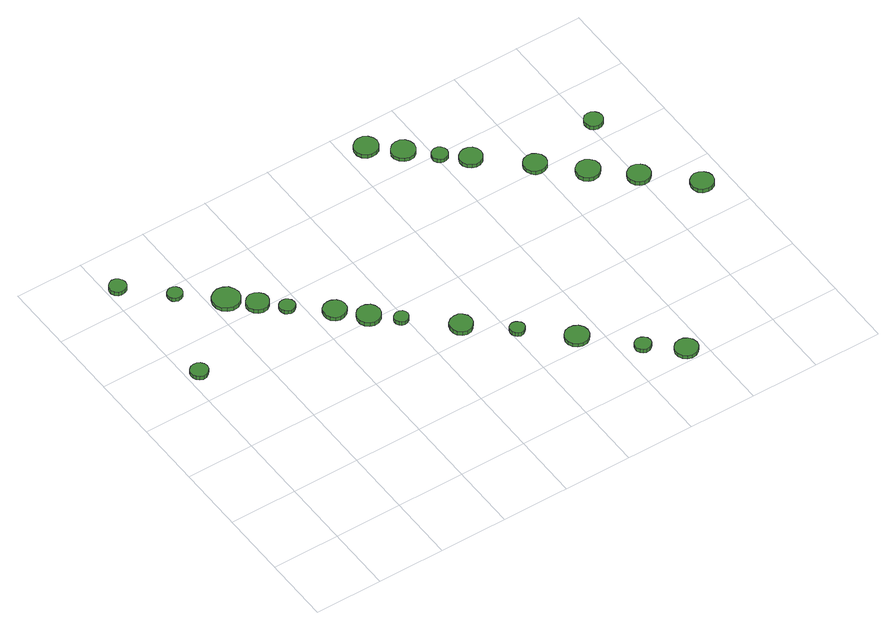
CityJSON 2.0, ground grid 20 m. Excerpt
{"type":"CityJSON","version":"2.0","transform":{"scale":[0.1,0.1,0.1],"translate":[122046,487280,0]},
"CityObjects":{
"tree1":{"type":"SolitaryVegetationObject","attributes":{"function":"something"},"geometry":[{"type":"MultiSurface","lod":"1","boundaries":[[[0,1,2,3,4,5,6,7,8,9,10,11,12,13,14]],[[15,16,17,18,19,20,21,22,23,24,25,26,27,28,29]],[[0,29,28,1]],[[1,28,27,2]],[[2,27,26,3]],[[3,26,25,4]],[[4,25,24,5]],[[5,24,23,6]],[[6,23,22,7]],[[7,22,21,8]],[[8,21,20,9]],[[9,20,19,10]],[[10,19,18,11]],[[11,18,17,12]],[[12,17,16,13]],[[13,16,15,14]],[[14,15,29,0]]]}]},
"tree2":{"type":"SolitaryVegetationObject","attributes":{"function":"something"},"geometry":[{"type":"MultiSurface","lod":"1","boundaries":[[[30,31,32,33,34,35,36,37,38,39,40,41,42,43,44]],[[45,46,47,48,49,50,51,52,53,54,55,56,57,58,59]],[[30,59,58,31]],[[31,58,57,32]],[[32,57,56,33]],[[33,56,55,34]],[[34,55,54,35]],[[35,54,53,36]],[[36,53,52,37]],[[37,52,51,38]],[[38,51,50,39]],[[39,50,49,40]],[[40,49,48,41]],[[41,48,47,42]],[[42,47,46,43]],[[43,46,45,44]],[[44,45,59,30]]]}]},
"tree3":{"type":"SolitaryVegetationObject","attributes":{"function":"something"},"geometry":[{"type":"MultiSurface","lod":"1","boundaries":[[[60,61,62,63,64,65,66,67,68,69,70,71,72,73,74]],[[75,76,77,78,79,80,81,82,83,84,85,86,87,88,89]],[[60,89,88,61]],[[61,88,87,62]],[[62,87,86,63]],[[63,86,85,64]],[[64,85,84,65]],[[65,84,83,66]],[[66,83,82,67]],[[67,82,81,68]],[[68,81,80,69]],[[69,80,79,70]],[[70,79,78,71]],[[71,78,77,72]],[[72,77,76,73]],[[73,76,75,74]],[[74,75,89,60]]]}]},
"tree4":{"type":"SolitaryVegetationObject","attributes":{"function":"something"},"geometry":[{"type":"MultiSurface","lod":"1","boundaries":[[[90,91,92,93,94,95,96,97,98,99,100,101,102,103,104]],[[105,106,107,108,109,110,111,112,113,114,115,116,117,118,119]],[[90,119,118,91]],[[91,118,117,92]],[[92,117,116,93]],[[93,116,115,94]],[[94,115,114,95]],[[95,114,113,96]],[[96,113,112,97]],[[97,112,111,98]],[[98,111,110,99]],[[99,110,109,100]],[[100,109,108,101]],[[101,108,107,102]],[[102,107,106,103]],[[103,106,105,104]],[[104,105,119,90]]]}]},
"tree5":{"type":"SolitaryVegetationObject","attributes":{"function":"something"},"geometry":[{"type":"MultiSurface","lod":"1","boundaries":[[[120,121,122,123,124,125,126,127,128,129,130,131,132,133,134]],[[135,136,137,138,139,140,141,142,143,144,145,146,147,148,149]],[[120,149,148,121]],[[121,148,147,122]],[[122,147,146,123]],[[123,146,145,124]],[[124,145,144,125]],[[125,144,143,126]],[[126,143,142,127]],[[127,142,141,128]],[[128,141,140,129]],[[129,140,139,130]],[[130,139,138,131]],[[131,138,137,132]],[[132,137,136,133]],[[133,136,135,134]],[[134,135,149,120]]]}]},
"tree6":{"type":"SolitaryVegetationObject","attributes":{"function":"something"},"geometry":[{"type":"MultiSurface","lod":"1","boundaries":[[[150,151,152,153,154,155,156,157,158,159,160,161,162,163,164]],[[165,166,167,168,169,170,171,172,173,174,175,176,177,178,179]],[[150,179,178,151]],[[151,178,177,152]],[[152,177,176,153]],[[153,176,175,154]],[[154,175,174,155]],[[155,174,173,156]],[[156,173,172,157]],[[157,172,171,158]],[[158,171,170,159]],[[159,170,169,160]],[[160,169,168,161]],[[161,168,167,162]],[[162,167,166,163]],[[163,166,165,164]],[[164,165,179,150]]]}]},
"tree7":{"type":"SolitaryVegetationObject","attributes":{"function":"something"},"geometry":[{"type":"MultiSurface","lod":"1","boundaries":[[[180,181,182,183,184,185,186,187,188,189,190,191,192,193,194]],[[195,196,197,198,199,200,201,202,203,204,205,206,207,208,209]],[[180,209,208,181]],[[181,208,207,182]],[[182,207,206,183]],[[183,206,205,184]],[[184,205,204,185]],[[185,204,203,186]],[[186,203,202,187]],[[187,202,201,188]],[[188,201,200,189]],[[189,200,199,190]],[[190,199,198,191]],[[191,198,197,192]],[[192,197,196,193]],[[193,196,195,194]],[[194,195,209,180]]]}]},
"tree8":{"type":"SolitaryVegetationObject","attributes":{"function":"something"},"geometry":[{"type":"MultiSurface","lod":"1","boundaries":[[[210,211,212,213,214,215,216,217,218,219,220,221,222,223,224]],[[225,226,227,228,229,230,231,232,233,234,235,236,237,238,239]],[[210,239,238,211]],[[211,238,237,212]],[[212,237,236,213]],[[213,236,235,214]],[[214,235,234,215]],[[215,234,233,216]],[[216,233,232,217]],[[217,232,231,218]],[[218,231,230,219]],[[219,230,229,220]],[[220,229,228,221]],[[221,228,227,222]],[[222,227,226,223]],[[223,226,225,224]],[[224,225,239,210]]]}]},
"tree9":{"type":"SolitaryVegetationObject","attributes":{"function":"something"},"geometry":[{"type":"MultiSurface","lod":"1","boundaries":[[[240,241,242,243,244,245,246,247,248,249,250,251,252,253,254]],[[255,256,257,258,259,260,261,262,263,264,265,266,267,268,269]],[[240,269,268,241]],[[241,268,267,242]],[[242,267,266,243]],[[243,266,265,244]],[[244,265,264,245]],[[245,264,263,246]],[[246,263,262,247]],[[247,262,261,248]],[[248,261,260,249]],[[249,260,259,250]],[[250,259,258,251]],[[251,258,257,252]],[[252,257,256,253]],[[253,256,255,254]],[[254,255,269,240]]]}]},
"tree10":{"type":"SolitaryVegetationObject","attributes":{"function":"something"},"geometry":[{"type":"MultiSurface","lod":"1","boundaries":[[[270,271,272,273,274,275,276,277,278,279,280,281,282,283,284]],[[285,286,287,288,289,290,291,292,293,294,295,296,297,298,299]],[[270,299,298,271]],[[271,298,297,272]],[[272,297,296,273]],[[273,296,295,274]],[[274,295,294,275]],[[275,294,293,276]],[[276,293,292,277]],[[277,292,291,278]],[[278,291,290,279]],[[279,290,289,280]],[[280,289,288,281]],[[281,288,287,282]],[[282,287,286,283]],[[283,286,285,284]],[[284,285,299,270]]]}]},
"tree11":{"type":"SolitaryVegetationObject","attributes":{"function":"something"},"geometry":[{"type":"MultiSurface","lod":"1","boundaries":[[[300,301,302,303,304,305,306,307,308,309,310,311,312,313,314]],[[315,316,317,318,319,320,321,322,323,324,325,326,327,328,329]],[[300,329,328,301]],[[301,328,327,302]],[[302,327,326,303]],[[303,326,325,304]],[[304,325,324,305]],[[305,324,323,306]],[[306,323,322,307]],[[307,322,321,308]],[[308,321,320,309]],[[309,320,319,310]],[[310,319,318,311]],[[311,318,317,312]],[[312,317,316,313]],[[313,316,315,314]],[[314,315,329,300]]]}]},
"tree12":{"type":"SolitaryVegetationObject","attributes":{"function":"something"},"geometry":[{"type":"MultiSurface","lod":"1","boundaries":[[[330,331,332,333,334,335,336,337,338,339,340,341,342,343,344]],[[345,346,347,348,349,350,351,352,353,354,355,356,357,358,359]],[[330,359,358,331]],[[331,358,357,332]],[[332,357,356,333]],[[333,356,355,334]],[[334,355,354,335]],[[335,354,353,336]],[[336,353,352,337]],[[337,352,351,338]],[[338,351,350,339]],[[339,350,349,340]],[[340,349,348,341]],[[341,348,347,342]],[[342,347,346,343]],[[343,346,345,344]],[[344,345,359,330]]]}]},
"tree13":{"type":"SolitaryVegetationObject","attributes":{"function":"something"},"geometry":[{"type":"MultiSurface","lod":"1","boundaries":[[[360,361,362,363,364,365,366,367,368,369,370,371,372,373,374]],[[375,376,377,378,379,380,381,382,383,384,385,386,387,388,389]],[[360,389,388,361]],[[361,388,387,362]],[[362,387,386,363]],[[363,386,385,364]],[[364,385,384,365]],[[365,384,383,366]],[[366,383,382,367]],[[367,382,381,368]],[[368,381,380,369]],[[369,380,379,370]],[[370,379,378,371]],[[371,378,377,372]],[[372,377,376,373]],[[373,376,375,374]],[[374,375,389,360]]]}]},
"tree14":{"type":"SolitaryVegetationObject","attributes":{"function":"something"},"geometry":[{"type":"MultiSurface","lod":"1","boundaries":[[[390,391,392,393,394,395,396,397,398,399,400,401,402,403,404]],[[405,406,407,408,409,410,411,412,413,414,415,416,417,418,419]],[[390,419,418,391]],[[391,418,417,392]],[[392,417,416,393]],[[393,416,415,394]],[[394,415,414,395]],[[395,414,413,396]],[[396,413,412,397]],[[397,412,411,398]],[[398,411,410,399]],[[399,410,409,400]],[[400,409,408,401]],[[401,408,407,402]],[[402,407,406,403]],[[403,406,405,404]],[[404,405,419,390]]]}]},
"tree15":{"type":"SolitaryVegetationObject","attributes":{"function":"something"},"geometry":[{"type":"MultiSurface","lod":"1","boundaries":[[[420,421,422,423,424,425,426,427,428,429,430,431,432,433,434]],[[435,436,437,438,439,440,441,442,443,444,445,446,447,448,449]],[[420,449,448,421]],[[421,448,447,422]],[[422,447,446,423]],[[423,446,445,424]],[[424,445,444,425]],[[425,444,443,426]],[[426,443,442,427]],[[427,442,441,428]],[[428,441,440,429]],[[429,440,439,430]],[[430,439,438,431]],[[431,438,437,432]],[[432,437,436,433]],[[433,436,435,434]],[[434,435,449,420]]]}]},
"tree16":{"type":"SolitaryVegetationObject","attributes":{"function":"something"},"geometry":[{"type":"MultiSurface","lod":"1","boundaries":[[[450,451,452,453,454,455,456,457,458,459,460,461,462,463,464]],[[465,466,467,468,469,470,471,472,473,474,475,476,477,478,479]],[[450,479,478,451]],[[451,478,477,452]],[[452,477,476,453]],[[453,476,475,454]],[[454,475,474,455]],[[455,474,473,456]],[[456,473,472,457]],[[457,472,471,458]],[[458,471,470,459]],[[459,470,469,460]],[[460,469,468,461]],[[461,468,467,462]],[[462,467,466,463]],[[463,466,465,464]],[[464,465,479,450]]]}]},
"tree17":{"type":"SolitaryVegetationObject","attributes":{"function":"something"},"geometry":[{"type":"MultiSurface","lod":"1","boundaries":[[[480,481,482,483,484,485,486,487,488,489,490,491,492,493,494]],[[495,496,497,498,499,500,501,502,503,504,505,506,507,508,509]],[[480,509,508,481]],[[481,508,507,482]],[[482,507,506,483]],[[483,506,505,484]],[[484,505,504,485]],[[485,504,503,486]],[[486,503,502,487]],[[487,502,501,488]],[[488,501,500,489]],[[489,500,499,490]],[[490,499,498,491]],[[491,498,497,492]],[[492,497,496,493]],[[493,496,495,494]],[[494,495,509,480]]]}]},
"tree18":{"type":"SolitaryVegetationObject","attributes":{"function":"something"},"geometry":[{"type":"MultiSurface","lod":"1","boundaries":[[[510,511,512,513,514,515,516,517,518,519,520,521,522,523,524]],[[525,526,527,528,529,530,531,532,533,534,535,536,537,538,539]],[[510,539,538,511]],[[511,538,537,512]],[[512,537,536,513]],[[513,536,535,514]],[[514,535,534,515]],[[515,534,533,516]],[[516,533,532,517]],[[517,532,531,518]],[[518,531,530,519]],[[519,530,529,520]],[[520,529,528,521]],[[521,528,527,522]],[[522,527,526,523]],[[523,526,525,524]],[[524,525,539,510]]]}]},
"tree19":{"type":"SolitaryVegetationObject","attributes":{"function":"something"},"geometry":[{"type":"MultiSurface","lod":"1","boundaries":[[[540,541,542,543,544,545,546,547,548,549,550,551,552,553,554]],[[555,556,557,558,559,560,561,562,563,564,565,566,567,568,569]],[[540,569,568,541]],[[541,568,567,542]],[[542,567,566,543]],[[543,566,565,544]],[[544,565,564,545]],[[545,564,563,546]],[[546,563,562,547]],[[547,562,561,548]],[[548,561,560,549]],[[549,560,559,550]],[[550,559,558,551]],[[551,558,557,552]],[[552,557,556,553]],[[553,556,555,554]],[[554,555,569,540]]]}]},
"tree20":{"type":"SolitaryVegetationObject","attributes":{"function":"something"},"geometry":[{"type":"MultiSurface","lod":"1","boundaries":[[[570,571,572,573,574,575,576,577,578,579,580,581,582,583,584]],[[585,586,587,588,589,590,591,592,593,594,595,596,597,598,599]],[[570,599,598,571]],[[571,598,597,572]],[[572,597,596,573]],[[573,596,595,574]],[[574,595,594,575]],[[575,594,593,576]],[[576,593,592,577]],[[577,592,591,578]],[[578,591,590,579]],[[579,590,589,580]],[[580,589,588,581]],[[581,588,587,582]],[[582,587,586,583]],[[583,586,585,584]],[[584,585,599,570]]]}]},
"tree21":{"type":"SolitaryVegetationObject","attributes":{"function":"something"},"geometry":[{"type":"MultiSurface","lod":"1","boundaries":[[[600,601,602,603,604,605,606,607,608,609,610,611,612,613,614]],[[615,616,617,618,619,620,621,622,623,624,625,626,627,628,629]],[[600,629,628,601]],[[601,628,627,602]],[[602,627,626,603]],[[603,626,625,604]],[[604,625,624,605]],[[605,624,623,606]],[[606,623,622,607]],[[607,622,621,608]],[[608,621,620,609]],[[609,620,619,610]],[[610,619,618,611]],[[611,618,617,612]],[[612,617,616,613]],[[613,616,615,614]],[[614,615,629,600]]]}]},
"tree22":{"type":"SolitaryVegetationObject","attributes":{"function":"something"},"geometry":[{"type":"MultiSurface","lod":"1","boundaries":[[[630,631,632,633,634,635,636,637,638,639,640,641,642,643,644]],[[645,646,647,648,649,650,651,652,653,654,655,656,657,658,659]],[[630,659,658,631]],[[631,658,657,632]],[[632,657,656,633]],[[633,656,655,634]],[[634,655,654,635]],[[635,654,653,636]],[[636,653,652,637]],[[637,652,651,638]],[[638,651,650,639]],[[639,650,649,640]],[[640,649,648,641]],[[641,648,647,642]],[[642,647,646,643]],[[643,646,645,644]],[[644,645,659,630]]]}]},
"tree23":{"type":"SolitaryVegetationObject","attributes":{"function":"something"},"geometry":[{"type":"MultiSurface","lod":"1","boundaries":[[[660,661,662,663,664,665,666,667,668,669,670,671,672,673,674]],[[675,676,677,678,679,680,681,682,683,684,685,686,687,688,689]],[[660,689,688,661]],[[661,688,687,662]],[[662,687,686,663]],[[663,686,685,664]],[[664,685,684,665]],[[665,684,683,666]],[[666,683,682,667]],[[667,682,681,668]],[[668,681,680,669]],[[669,680,679,670]],[[670,679,678,671]],[[671,678,677,672]],[[672,677,676,673]],[[673,676,675,674]],[[674,675,689,660]]]}]}
},
"vertices":[
[61,695,18],[59,705,18],[52,714,18],[43,719,18],[32,720,18],[22,717,18],[14,710,18],[10,700,18],[10,689,18],[14,680,18],[22,672,18],[32,669,18],[43,670,18],[52,676,18],[59,684,18],[59,684,5],[52,676,5],[43,670,5],[32,669,5],[22,672,5],[14,680,5],[10,689,5],[10,700,5],[14,710,5],[22,717,5],[32,720,5],[43,719,5],[52,714,5],[59,705,5],[61,695,5],
[56,1072,16],[54,1082,16],[48,1090,16],[39,1096,16],[29,1097,16],[19,1093,16],[11,1086,16],[7,1077,16],[7,1067,16],[11,1057,16],[19,1050,16],[29,1047,16],[39,1048,16],[48,1053,16],[54,1062,16],[54,1062,3],[48,1053,3],[39,1048,3],[29,1047,3],[19,1050,3],[11,1057,3],[7,1067,3],[7,1077,3],[11,1086,3],[19,1093,3],[29,1097,3],[39,1096,3],[48,1090,3],[54,1082,3],[56,1072,3],
[165,967,14],[163,975,14],[158,983,14],[150,987,14],[141,988,14],[132,985,14],[125,979,14],[122,971,14],[122,962,14],[125,954,14],[132,948,14],[141,945,14],[150,946,14],[158,950,14],[163,958,14],[163,958,2],[158,950,2],[150,946,2],[141,945,2],[132,948,2],[125,954,2],[122,962,2],[122,971,2],[125,979,2],[132,985,2],[141,988,2],[150,987,2],[158,983,2],[163,975,2],[165,967,2],
[283,872,17],[279,888,17],[270,902,17],[256,910,17],[239,912,17],[224,907,17],[211,896,17],[205,881,17],[205,864,17],[211,849,17],[224,838,17],[239,833,17],[256,835,17],[270,843,17],[279,856,17],[279,856,4],[270,843,4],[256,835,4],[239,833,4],[224,838,4],[211,849,4],[205,864,4],[205,881,4],[211,896,4],[224,907,4],[239,912,4],[256,910,4],[270,902,4],[279,888,4],[283,872,4],
[337,815,16],[334,828,16],[326,839,16],[314,846,16],[301,848,16],[288,843,16],[278,834,16],[272,822,16],[272,808,16],[278,796,16],[288,787,16],[301,783,16],[314,784,16],[326,791,16],[334,802,16],[334,802,3],[326,791,3],[314,784,3],[301,783,3],[288,787,3],[278,796,3],[272,808,3],[272,822,3],[278,834,3],[288,843,3],[301,848,3],[314,846,3],[326,839,3],[334,828,3],[337,815,3],
[385,760,15],[383,769,15],[377,777,15],[369,782,15],[360,783,15],[351,780,15],[344,774,15],[340,765,15],[340,756,15],[344,747,15],[351,741,15],[360,738,15],[369,739,15],[377,744,15],[383,751,15],[383,751,3],[377,744,3],[369,739,3],[360,738,3],[351,741,3],[344,747,3],[340,756,3],[340,765,3],[344,774,3],[351,780,3],[360,783,3],[369,782,3],[377,777,3],[383,769,3],[385,760,3],
[490,676,17],[488,690,17],[479,701,17],[467,708,17],[454,709,17],[441,705,17],[430,696,17],[425,683,17],[425,669,17],[430,657,17],[441,647,17],[454,643,17],[467,645,17],[479,652,17],[488,663,17],[488,663,4],[479,652,4],[467,645,4],[454,643,4],[441,647,4],[430,657,4],[425,669,4],[425,683,4],[430,696,4],[441,705,4],[454,709,4],[467,708,4],[479,701,4],[488,690,4],[490,676,4],
[556,611,16],[553,625,16],[545,637,16],[532,644,16],[518,646,16],[504,641,16],[494,632,16],[488,618,16],[488,604,16],[494,591,16],[504,581,16],[518,577,16],[532,578,16],[545,586,16],[553,597,16],[553,597,3],[545,586,3],[532,578,3],[518,577,3],[504,581,3],[494,591,3],[488,604,3],[488,618,3],[494,632,3],[504,641,3],[518,646,3],[532,644,3],[545,637,3],[553,625,3],[556,611,3],
[609,555,15],[607,564,15],[602,571,15],[594,575,15],[586,576,15],[577,573,15],[571,567,15],[567,560,15],[567,551,15],[571,543,15],[577,537,15],[586,534,15],[594,535,15],[602,540,15],[607,547,15],[607,547,2],[602,540,2],[594,535,2],[586,534,2],[577,537,2],[571,543,2],[567,551,2],[567,560,2],[571,567,2],[577,573,2],[586,576,2],[594,575,2],[602,571,2],[607,564,2],[609,555,2],
[737,445,15],[735,459,15],[726,470,15],[715,477,15],[701,478,15],[688,474,15],[677,465,15],[672,452,15],[672,438,15],[677,426,15],[688,417,15],[701,412,15],[715,414,15],[726,421,15],[735,432,15],[735,432,2],[726,421,2],[715,414,2],[701,412,2],[688,417,2],[677,426,2],[672,438,2],[672,452,2],[677,465,2],[688,474,2],[701,478,2],[715,477,2],[726,470,2],[735,459,2],[737,445,2],
[840,349,15],[838,358,15],[832,365,15],[825,369,15],[816,370,15],[807,368,15],[801,362,15],[797,353,15],[797,344,15],[801,336,15],[807,330,15],[816,327,15],[825,328,15],[832,333,15],[838,340,15],[838,340,2],[832,333,2],[825,328,2],[816,327,2],[807,330,2],[801,336,2],[797,344,2],[797,353,2],[801,362,2],[807,368,2],[816,370,2],[825,369,2],[832,365,2],[838,358,2],[840,349,2],
[968,238,14],[965,252,14],[956,264,14],[944,271,14],[929,272,14],[916,268,14],[905,258,14],[899,245,14],[899,231,14],[905,218,14],[916,208,14],[929,204,14],[944,205,14],[956,212,14],[965,224,14],[965,224,2],[956,212,2],[944,205,2],[929,204,2],[916,208,2],[905,218,2],[899,231,2],[899,245,2],[905,258,2],[916,268,2],[929,272,2],[944,271,2],[956,264,2],[965,252,2],[968,238,2],
[1083,113,15],[1081,122,15],[1075,130,15],[1066,135,15],[1056,136,15],[1047,133,15],[1040,126,15],[1036,117,15],[1036,108,15],[1040,99,15],[1047,92,15],[1056,89,15],[1066,90,15],[1075,95,15],[1081,103,15],[1081,103,2],[1075,95,2],[1066,90,2],[1056,89,2],[1047,92,2],[1040,99,2],[1036,108,2],[1036,117,2],[1040,126,2],[1047,133,2],[1056,136,2],[1066,135,2],[1075,130,2],[1081,122,2],[1083,113,2],
[1180,36,15],[1177,50,15],[1169,61,15],[1157,68,15],[1143,69,15],[1130,65,15],[1120,56,15],[1114,43,15],[1114,29,15],[1120,17,15],[1130,8,15],[1143,3,15],[1157,5,15],[1169,12,15],[1177,23,15],[1177,23,3],[1169,12,3],[1157,5,3],[1143,3,3],[1130,8,3],[1120,17,3],[1114,29,3],[1114,43,3],[1120,56,3],[1130,65,3],[1143,69,3],[1157,68,3],[1169,61,3],[1177,50,3],[1180,36,3],
[899,1123,14],[896,1137,14],[887,1149,14],[875,1156,14],[860,1157,14],[847,1153,14],[836,1143,14],[830,1130,14],[830,1116,14],[836,1103,14],[847,1093,14],[860,1089,14],[875,1090,14],[887,1097,14],[896,1109,14],[896,1109,1],[887,1097,1],[875,1090,1],[860,1089,1],[847,1093,1],[836,1103,1],[830,1116,1],[830,1130,1],[836,1143,1],[847,1153,1],[860,1157,1],[875,1156,1],[887,1149,1],[896,1137,1],[899,1123,1],
[972,1057,14],[969,1071,14],[961,1083,14],[949,1090,14],[934,1091,14],[921,1087,14],[910,1077,14],[904,1064,14],[904,1050,14],[910,1037,14],[921,1027,14],[934,1023,14],[949,1024,14],[961,1031,14],[969,1043,14],[969,1043,2],[961,1031,2],[949,1024,2],[934,1023,2],[921,1027,2],[910,1037,2],[904,1050,2],[904,1064,2],[910,1077,2],[921,1087,2],[934,1091,2],[949,1090,2],[961,1083,2],[969,1071,2],[972,1057,2],
[1032,990,14],[1030,999,14],[1024,1007,14],[1016,1012,14],[1006,1013,14],[997,1010,14],[990,1003,14],[986,994,14],[986,985,14],[990,976,14],[997,970,14],[1006,967,14],[1016,968,14],[1024,972,14],[1030,980,14],[1030,980,1],[1024,972,1],[1016,968,1],[1006,967,1],[997,970,1],[990,976,1],[986,985,1],[986,994,1],[990,1003,1],[997,1010,1],[1006,1013,1],[1016,1012,1],[1024,1007,1],[1030,999,1],[1032,990,1],
[1104,935,14],[1101,948,14],[1093,959,14],[1081,966,14],[1068,967,14],[1055,963,14],[1045,954,14],[1039,941,14],[1039,928,14],[1045,916,14],[1055,907,14],[1068,902,14],[1081,904,14],[1093,911,14],[1101,922,14],[1101,922,1],[1093,911,1],[1081,904,1],[1068,902,1],[1055,907,1],[1045,916,1],[1039,928,1],[1039,941,1],[1045,954,1],[1055,963,1],[1068,967,1],[1081,966,1],[1093,959,1],[1101,948,1],[1104,935,1],
[1230,818,16],[1227,832,16],[1219,843,16],[1207,850,16],[1194,851,16],[1180,847,16],[1170,838,16],[1165,825,16],[1165,811,16],[1170,799,16],[1180,789,16],[1194,785,16],[1207,787,16],[1219,793,16],[1227,805,16],[1227,805,3],[1219,793,3],[1207,787,3],[1194,785,3],[1180,789,3],[1170,799,3],[1165,811,3],[1165,825,3],[1170,838,3],[1180,847,3],[1194,851,3],[1207,850,3],[1219,843,3],[1227,832,3],[1230,818,3],
[1335,721,15],[1332,735,15],[1323,746,15],[1311,754,15],[1296,755,15],[1283,751,15],[1272,741,15],[1266,728,15],[1266,713,15],[1272,700,15],[1283,691,15],[1296,686,15],[1311,688,15],[1323,695,15],[1332,707,15],[1332,707,2],[1323,695,2],[1311,688,2],[1296,686,2],[1283,691,2],[1272,700,2],[1266,713,2],[1266,728,2],[1272,741,2],[1283,751,2],[1296,755,2],[1311,754,2],[1323,746,2],[1332,735,2],[1335,721,2],
[1435,631,15],[1433,645,15],[1424,656,15],[1412,663,15],[1399,664,15],[1386,660,15],[1375,651,15],[1370,638,15],[1370,624,15],[1375,611,15],[1386,602,15],[1399,598,15],[1412,599,15],[1424,606,15],[1433,617,15],[1433,617,2],[1424,606,2],[1412,599,2],[1399,598,2],[1386,602,2],[1375,611,2],[1370,624,2],[1370,638,2],[1375,651,2],[1386,660,2],[1399,664,2],[1412,663,2],[1424,656,2],[1433,645,2],[1435,631,2],
[1441,861,16],[1439,872,16],[1432,881,16],[1422,887,16],[1411,888,16],[1400,885,16],[1392,877,16],[1388,867,16],[1388,856,16],[1392,845,16],[1400,838,16],[1411,834,16],[1422,836,16],[1432,841,16],[1439,850,16],[1439,850,3],[1432,841,3],[1422,836,3],[1411,834,3],[1400,838,3],[1392,845,3],[1388,856,3],[1388,867,3],[1392,877,3],[1400,885,3],[1411,888,3],[1422,887,3],[1432,881,3],[1439,872,3],[1441,861,3],
[1559,516,13],[1556,529,13],[1548,540,13],[1536,547,13],[1523,549,13],[1509,544,13],[1499,535,13],[1494,522,13],[1494,509,13],[1499,496,13],[1509,487,13],[1523,483,13],[1536,484,13],[1548,491,13],[1556,502,13],[1556,502,0],[1548,491,0],[1536,484,0],[1523,483,0],[1509,487,0],[1499,496,0],[1494,509,0],[1494,522,0],[1499,535,0],[1509,544,0],[1523,549,0],[1536,547,0],[1548,540,0],[1556,529,0],[1559,516,0]
]}
